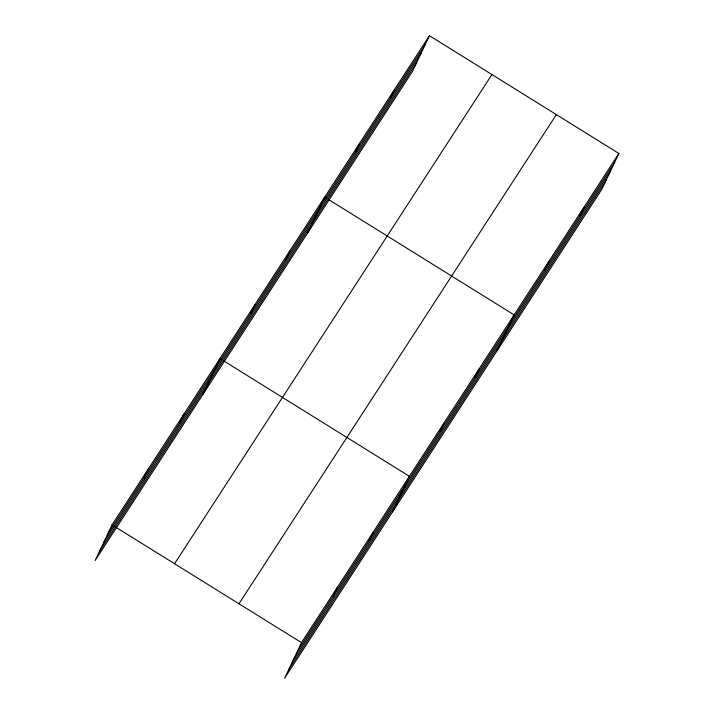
<?xml version="1.0" encoding="UTF-8"?>
<svg xmlns="http://www.w3.org/2000/svg" width="714" height="714" viewBox="0 0 714 714"><rect width="100%" height="100%" fill="white"/><g stroke="black" fill="none" stroke-linecap="round" stroke-linejoin="round"><path stroke-width="1.07" d="M429.435 35.7L112.053 524.879L95.123 560.535L412.505 71.355L429.435 35.7L618.877 153.465L601.947 189.121L284.565 678.3L301.495 642.645L618.877 153.465M143.826 478.264L148.021 469.437M179.803 422.831L183.989 413.995M203.035 394.208L219.966 358.562L221.858 359.731M250.685 313.58L254.871 304.744M285.591 259.771L289.786 250.935M307.77 232.782L324.7 197.126L326.593 198.305M355.42 152.144L359.606 143.318M390.326 98.336L394.521 89.509M333.277 596.038L337.463 587.203M369.245 540.596L373.44 531.769M392.477 511.983L409.408 476.327L223.75 360.909M440.127 431.345L444.313 422.518M475.033 377.536L479.228 368.71M497.212 350.547L514.142 314.901L328.485 199.483M544.862 269.919L549.057 261.083M579.777 216.11L583.963 207.274M107.859 533.706L425.241 44.527M103.655 542.56L421.037 53.38M99.326 551.681L416.708 62.502M174.564 563.739L491.946 74.559M238.976 603.785L556.358 114.606M297.301 651.471L614.683 162.301M293.097 660.325L610.479 171.146M288.768 669.446L606.15 180.267M112.053 524.879L113.945 526.057M115.838 527.235L301.495 642.645"/></g></svg>
